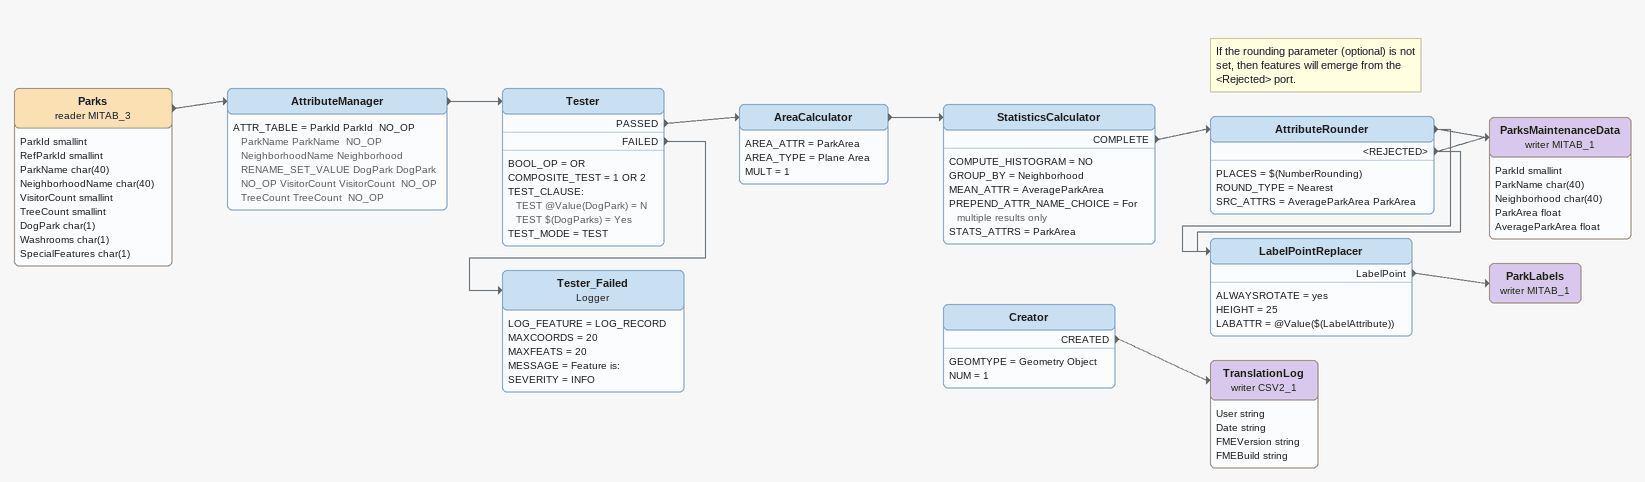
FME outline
Parks (reader MITAB_3)
    attributes: ParkId smallint, RefParkId smallint, ParkName char(40), NeighborhoodName char(40), VisitorCount smallint, TreeCount smallint, DogPark char(1), Washrooms char(1), SpecialFeatures char(1)
    -> AttributeManager
AttributeManager
    ATTR_TABLE = ParkId ParkId  NO_OP ParkName ParkName  NO_OP NeighborhoodName Neighborhood  RENAME_SET_VALUE DogPark DogPark  NO_OP VisitorCount VisitorCount  NO_OP TreeCount TreeCount  NO_OP
    -> Tester
Tester
    BOOL_OP = OR
    COMPOSITE_TEST = 1 OR 2
    TEST_CLAUSE:
      TEST @Value(DogPark) = N
      TEST $(DogParks) = Yes
    TEST_MODE = TEST
    PASSED -> AreaCalculator
    FAILED -> Tester_Failed
AreaCalculator
    AREA_ATTR = ParkArea
    AREA_TYPE = Plane Area
    MULT = 1
    -> StatisticsCalculator
StatisticsCalculator
    COMPUTE_HISTOGRAM = NO
    GROUP_BY = Neighborhood
    MEAN_ATTR = AverageParkArea
    PREPEND_ATTR_NAME_CHOICE = For multiple results only
    STATS_ATTRS = ParkArea
    COMPLETE -> AttributeRounder
Note: If the rounding parameter (optional) is not set, then features will emerge from the <Rejected> port.
AttributeRounder
    PLACES = $(NumberRounding)
    ROUND_TYPE = Nearest
    SRC_ATTRS = AverageParkArea ParkArea
    -> ParksMaintenanceData (writer MITAB_1)
    -> LabelPointReplacer
    <REJECTED> -> ParksMaintenanceData (writer MITAB_1)
    <REJECTED> -> LabelPointReplacer
ParksMaintenanceData (writer MITAB_1)
    attributes: ParkId smallint, ParkName char(40), Neighborhood char(40), ParkArea float, AverageParkArea float
LabelPointReplacer
    ALWAYSROTATE = yes
    HEIGHT = 25
    LABATTR = @Value($(LabelAttribute))
    LabelPoint -> ParkLabels (writer MITAB_1)
ParkLabels (writer MITAB_1)
Tester_Failed: Logger
    LOG_FEATURE = LOG_RECORD
    MAXCOORDS = 20
    MAXFEATS = 20
    MESSAGE = Feature is:
    SEVERITY = INFO
Creator
    GEOMTYPE = Geometry Object
    NUM = 1
    CREATED -> TranslationLog (writer CSV2_1)
TranslationLog (writer CSV2_1)
    attributes: User string, Date string, FMEVersion string, FMEBuild string
